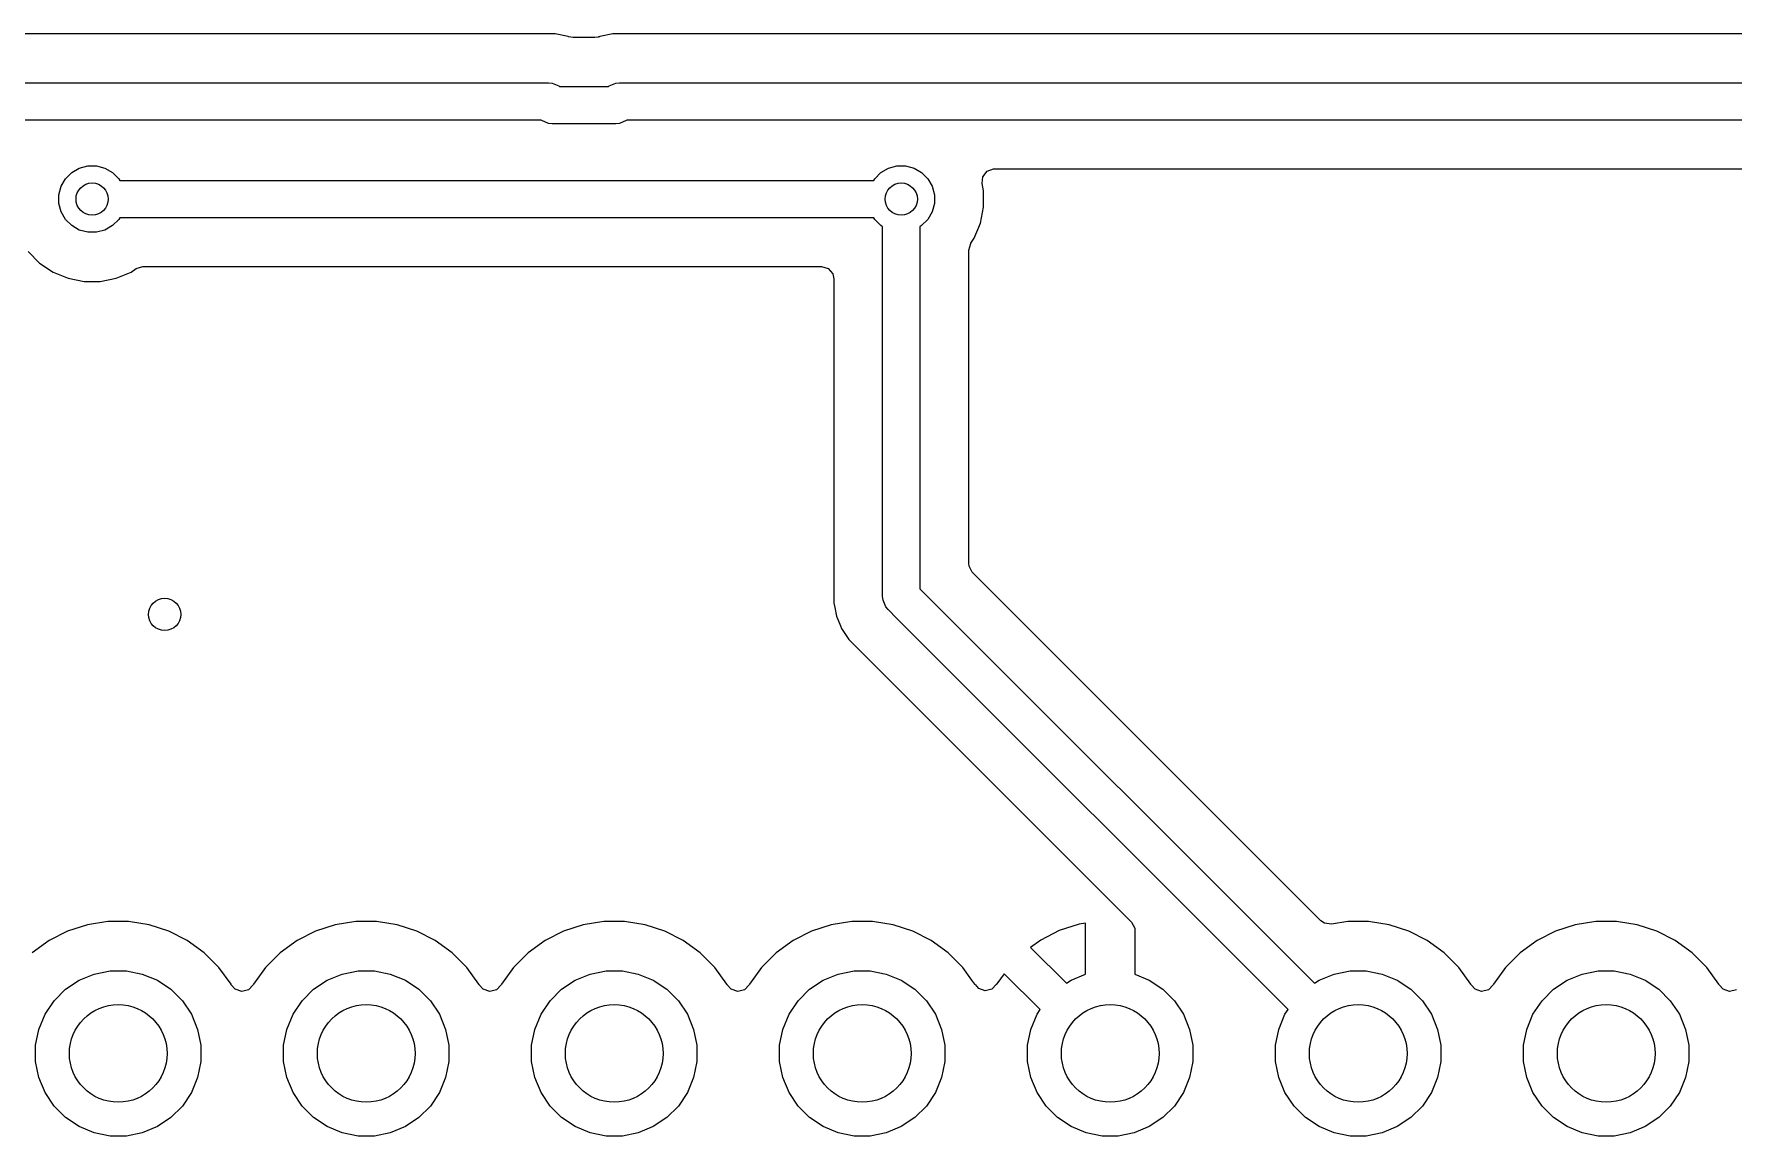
# Model space of a CAD drawing. Extents: x 2.38 to 6.32, y -6.47 to -4.51.
# Drawn here: x 3.607 to 4.292, y -6.451 to -6.006 of the extents above; entities that cross this region are included whole.
import ezdxf

# ---------------------------------------------------------------- set-up
doc = ezdxf.new("R2010")
doc.units = 0
doc.header["$MEASUREMENT"] = 0
doc.layers.add('BLACK', color=7, linetype='CONTINUOUS')

msp = doc.modelspace()

# ---------------------------------------------------------------- linework, layer by layer
at = {"layer": 'BLACK', "linetype": 'CONTINUOUS'}
for p, q in [((3.81711, -6.00626), (3.43422, -6.00626)), ((3.82236, -6.00731), (3.81711, -6.00626)), ((3.81711, -6.00626), (3.81711, -6.00626)), ((3.82248, -6.00735), (3.82236, -6.00731)), ((3.82236, -6.00731), (3.82236, -6.00731)), ((3.82438, -6.00773), (3.82248, -6.00735)), ((3.8331, -6.00773), (3.82438, -6.00773)), ((3.8345, -6.00753), (3.8331, -6.00773)), ((3.83467, -6.00742), (3.8345, -6.00753)), ((3.835, -6.00735), (3.83467, -6.00742)), ((3.83512, -6.00731), (3.835, -6.00735)), ((3.84037, -6.00626), (3.83512, -6.00731)), ((3.83512, -6.00731), (3.83512, -6.00731)), ((4.67, -6.00626), (3.84037, -6.00626)), ((3.84037, -6.00626), (3.84037, -6.00626)), ((3.4369, -6.02596), (3.81443, -6.02596)), ((3.81443, -6.02596), (3.81589, -6.02611)), ((3.81589, -6.02611), (3.81859, -6.02723)), ((3.81859, -6.02723), (3.81885, -6.02744)), ((3.81885, -6.02744), (3.83863, -6.02744)), ((3.83863, -6.02744), (3.83889, -6.02723)), ((3.83889, -6.02723), (3.84159, -6.02611)), ((3.84159, -6.02611), (3.84305, -6.02596)), ((3.84305, -6.02596), (4.66732, -6.02596)), ((3.81148, -6.04096), (3.44, -6.04096)), ((3.81173, -6.04117), (3.81148, -6.04096)), ((3.81444, -6.04229), (3.81173, -6.04117)), ((3.8159, -6.04244), (3.81444, -6.04229)), ((3.84158, -6.04244), (3.8159, -6.04244)), ((3.84304, -6.04229), (3.84158, -6.04244)), ((3.84575, -6.04117), (3.84304, -6.04229)), ((3.846, -6.04096), (3.84575, -6.04117)), ((4.66422, -6.04096), (3.846, -6.04096)), ((3.61971, -6.06462), (3.6222, -6.06212)), ((3.6222, -6.06212), (3.62525, -6.06036)), ((3.62525, -6.06036), (3.62866, -6.05945)), ((3.62866, -6.05945), (3.63218, -6.05945)), ((3.63218, -6.05945), (3.63558, -6.06036)), ((3.63558, -6.06036), (3.63864, -6.06212)), ((3.63864, -6.06212), (3.64113, -6.06462)), ((3.94598, -6.06462), (3.94847, -6.06212)), ((3.94847, -6.06212), (3.95153, -6.06036)), ((3.95153, -6.06036), (3.95493, -6.05945)), ((3.95493, -6.05945), (3.95845, -6.05945)), ((3.95845, -6.05945), (3.96186, -6.06036)), ((3.96186, -6.06036), (3.96491, -6.06212)), ((3.96491, -6.06212), (3.9674, -6.06462)), ((3.98956, -6.06381), (3.99127, -6.06161)), ((3.99127, -6.06161), (3.99391, -6.06068)), ((3.99391, -6.06068), (3.99417, -6.06067)), ((3.99417, -6.06067), (4.654, -6.06067)), ((3.61703, -6.07107), (3.61794, -6.06767)), ((3.61794, -6.06767), (3.61971, -6.06462)), ((3.64113, -6.06462), (3.64154, -6.06533)), ((3.64154, -6.06533), (3.94557, -6.06533)), ((3.94557, -6.06533), (3.94598, -6.06462)), ((3.9674, -6.06462), (3.96917, -6.06767)), ((3.96917, -6.06767), (3.97008, -6.07107)), ((3.98931, -6.0666), (3.98956, -6.06381)), ((3.9899, -6.06956), (3.98931, -6.0666)), ((3.9899, -6.07611), (3.9899, -6.06956)), ((3.61703, -6.0746), (3.61703, -6.07107)), ((3.61794, -6.078), (3.61703, -6.0746)), ((3.97008, -6.0746), (3.96917, -6.078)), ((3.97008, -6.07107), (3.97008, -6.0746)), ((3.98862, -6.08252), (3.9899, -6.07611)), ((3.61971, -6.08105), (3.61794, -6.078)), ((3.6222, -6.08354), (3.61971, -6.08105)), ((3.62525, -6.08531), (3.6222, -6.08354)), ((3.63864, -6.08354), (3.63558, -6.08531)), ((3.64113, -6.08105), (3.63864, -6.08354)), ((3.64154, -6.08033), (3.64113, -6.08105)), ((3.94557, -6.08033), (3.64154, -6.08033)), ((3.94598, -6.08105), (3.94557, -6.08033)), ((3.94847, -6.08354), (3.94598, -6.08105)), ((3.94919, -6.08396), (3.94847, -6.08354)), ((3.96491, -6.08354), (3.96419, -6.08396)), ((3.9674, -6.08105), (3.96491, -6.08354)), ((3.96917, -6.078), (3.9674, -6.08105)), ((3.98612, -6.08856), (3.98862, -6.08252)), ((3.62866, -6.08622), (3.62525, -6.08531)), ((3.63218, -6.08622), (3.62866, -6.08622)), ((3.63558, -6.08531), (3.63218, -6.08622)), ((3.94919, -6.23307), (3.94919, -6.08396)), ((3.96419, -6.08396), (3.96419, -6.22996)), ((3.98469, -6.09071), (3.98473, -6.09064)), ((3.98473, -6.09064), (3.98612, -6.08856)), ((3.60463, -6.094), (3.60925, -6.09863)), ((3.9839, -6.09339), (3.98469, -6.09071)), ((3.9839, -6.21975), (3.9839, -6.09339)), ((3.60925, -6.09863), (3.60925, -6.09863)), ((3.60925, -6.09863), (3.61469, -6.10226)), ((3.61469, -6.10226), (3.62073, -6.10476)), ((3.6401, -6.10476), (3.64615, -6.10226)), ((3.64615, -6.10226), (3.64822, -6.10088)), ((3.64822, -6.10088), (3.65089, -6.10004)), ((3.65089, -6.10004), (3.65097, -6.10004)), ((3.65097, -6.10004), (3.92453, -6.10004)), ((3.92453, -6.10004), (3.92721, -6.10083)), ((3.92721, -6.10083), (3.92904, -6.10294)), ((3.92904, -6.10294), (3.92949, -6.105)), ((3.62073, -6.10476), (3.62715, -6.10604)), ((3.62715, -6.10604), (3.62715, -6.10604)), ((3.62715, -6.10604), (3.63369, -6.10604)), ((3.63369, -6.10604), (3.6401, -6.10476)), ((3.63369, -6.10604), (3.63369, -6.10604)), ((3.92949, -6.105), (3.92949, -6.23575)), ((3.98401, -6.2208), (3.9839, -6.21975)), ((3.98535, -6.22326), (3.98401, -6.2208)), ((4.1259, -6.3638), (3.98535, -6.22326)), ((3.94934, -6.23453), (3.94919, -6.23307)), ((3.95046, -6.23724), (3.94934, -6.23453)), ((3.96419, -6.22996), (3.96554, -6.23131)), ((3.96554, -6.23131), (4.12329, -6.38906)), ((3.92949, -6.23575), (3.92985, -6.23758)), ((3.92985, -6.23758), (3.93053, -6.24101)), ((3.93053, -6.24101), (3.93053, -6.24101)), ((3.93053, -6.24101), (3.93213, -6.24486)), ((3.95139, -6.23837), (3.95046, -6.23724)), ((3.95493, -6.24192), (3.95139, -6.23837)), ((3.93213, -6.24486), (3.93258, -6.24596)), ((3.93258, -6.24596), (3.93556, -6.25041)), ((4.11269, -6.39967), (3.95493, -6.24192)), ((3.93556, -6.25041), (3.9391, -6.25396)), ((3.9391, -6.25396), (4.04949, -6.36434)), ((3.63676, -6.36415), (3.62849, -6.36546)), ((3.64513, -6.36415), (3.63676, -6.36415)), ((3.6534, -6.36546), (3.64513, -6.36415)), ((3.73676, -6.36415), (3.72849, -6.36546)), ((3.74513, -6.36415), (3.73676, -6.36415)), ((3.7534, -6.36546), (3.74513, -6.36415)), ((3.83676, -6.36415), (3.82849, -6.36546)), ((3.84513, -6.36415), (3.83676, -6.36415)), ((3.8534, -6.36546), (3.84513, -6.36415)), ((3.93676, -6.36415), (3.92849, -6.36546)), ((3.94513, -6.36415), (3.93676, -6.36415)), ((3.9534, -6.36546), (3.94513, -6.36415)), ((4.04949, -6.36434), (4.05083, -6.3668)), ((4.12741, -6.36484), (4.1259, -6.3638)), ((4.13676, -6.36415), (4.13018, -6.3652)), ((4.14513, -6.36415), (4.13676, -6.36415)), ((4.1534, -6.36546), (4.14513, -6.36415)), ((4.23676, -6.36415), (4.22849, -6.36546)), ((4.24513, -6.36415), (4.23676, -6.36415)), ((4.2534, -6.36546), (4.24513, -6.36415)), ((3.62053, -6.36805), (3.61308, -6.37185)), ((3.62849, -6.36546), (3.62053, -6.36805)), ((3.62053, -6.36805), (3.62053, -6.36805)), ((3.62849, -6.36546), (3.62849, -6.36546)), ((3.62849, -6.36546), (3.62849, -6.36546)), ((3.66135, -6.36805), (3.6534, -6.36546)), ((3.66881, -6.37185), (3.66135, -6.36805)), ((3.72053, -6.36805), (3.71308, -6.37185)), ((3.72849, -6.36546), (3.72053, -6.36805)), ((3.72053, -6.36805), (3.72053, -6.36805)), ((3.72849, -6.36546), (3.72849, -6.36546)), ((3.72849, -6.36546), (3.72849, -6.36546)), ((3.76135, -6.36805), (3.7534, -6.36546)), ((3.76881, -6.37185), (3.76135, -6.36805)), ((3.82053, -6.36805), (3.81308, -6.37185)), ((3.82849, -6.36546), (3.82053, -6.36805)), ((3.82053, -6.36805), (3.82053, -6.36805)), ((3.82849, -6.36546), (3.82849, -6.36546)), ((3.82849, -6.36546), (3.82849, -6.36546)), ((3.86135, -6.36805), (3.8534, -6.36546)), ((3.86881, -6.37185), (3.86135, -6.36805)), ((3.92053, -6.36805), (3.91308, -6.37185)), ((3.92849, -6.36546), (3.92053, -6.36805)), ((3.92053, -6.36805), (3.92053, -6.36805)), ((3.92849, -6.36546), (3.92849, -6.36546)), ((3.92849, -6.36546), (3.92849, -6.36546)), ((3.96135, -6.36805), (3.9534, -6.36546)), ((3.96881, -6.37185), (3.96135, -6.36805)), ((4.02042, -6.36778), (4.01292, -6.3716)), ((4.02842, -6.36517), (4.02042, -6.36778)), ((4.02042, -6.36778), (4.02042, -6.36778)), ((4.03094, -6.36478), (4.02842, -6.36517)), ((4.03094, -6.38542), (4.03094, -6.36478)), ((4.05083, -6.3668), (4.05094, -6.36785)), ((4.05094, -6.36785), (4.05094, -6.38542)), ((4.13018, -6.3652), (4.12741, -6.36484)), ((4.16135, -6.36805), (4.1534, -6.36546)), ((4.16881, -6.37185), (4.16135, -6.36805)), ((4.22053, -6.36805), (4.21308, -6.37185)), ((4.22849, -6.36546), (4.22053, -6.36805)), ((4.22053, -6.36805), (4.22053, -6.36805)), ((4.22849, -6.36546), (4.22849, -6.36546)), ((4.22849, -6.36546), (4.22849, -6.36546)), ((4.26135, -6.36805), (4.2534, -6.36546)), ((4.26881, -6.37185), (4.26135, -6.36805)), ((3.61308, -6.37185), (3.60631, -6.37677)), ((3.67558, -6.37677), (3.66881, -6.37185)), ((3.6815, -6.38269), (3.67558, -6.37677)), ((3.67558, -6.37677), (3.67558, -6.37677)), ((3.67558, -6.37677), (3.67558, -6.37677)), ((3.70631, -6.37677), (3.70039, -6.38269)), ((3.71308, -6.37185), (3.70631, -6.37677)), ((3.70631, -6.37677), (3.70631, -6.37677)), ((3.77558, -6.37677), (3.76881, -6.37185)), ((3.7815, -6.38269), (3.77558, -6.37677)), ((3.77558, -6.37677), (3.77558, -6.37677)), ((3.77558, -6.37677), (3.77558, -6.37677)), ((3.80631, -6.37677), (3.80039, -6.38269)), ((3.81308, -6.37185), (3.80631, -6.37677)), ((3.80631, -6.37677), (3.80631, -6.37677)), ((3.87558, -6.37677), (3.86881, -6.37185)), ((3.8815, -6.38269), (3.87558, -6.37677)), ((3.87558, -6.37677), (3.87558, -6.37677)), ((3.87558, -6.37677), (3.87558, -6.37677)), ((3.90631, -6.37677), (3.90039, -6.38269)), ((3.91308, -6.37185), (3.90631, -6.37677)), ((3.90631, -6.37677), (3.90631, -6.37677)), ((3.97558, -6.37677), (3.96881, -6.37185)), ((3.9815, -6.38269), (3.97558, -6.37677)), ((3.97558, -6.37677), (3.97558, -6.37677)), ((3.97558, -6.37677), (3.97558, -6.37677)), ((4.01292, -6.3716), (4.00881, -6.37458)), ((4.00881, -6.37458), (4.02329, -6.38906)), ((4.17558, -6.37677), (4.16881, -6.37185)), ((4.1815, -6.38269), (4.17558, -6.37677)), ((4.17558, -6.37677), (4.17558, -6.37677)), ((4.17558, -6.37677), (4.17558, -6.37677)), ((4.20631, -6.37677), (4.20039, -6.38269)), ((4.21308, -6.37185), (4.20631, -6.37677)), ((4.20631, -6.37677), (4.20631, -6.37677)), ((4.27558, -6.37677), (4.26881, -6.37185)), ((4.2815, -6.38269), (4.27558, -6.37677)), ((4.27558, -6.37677), (4.27558, -6.37677)), ((4.27558, -6.37677), (4.27558, -6.37677)), ((3.63123, -6.3853), (3.63766, -6.38402)), ((3.63766, -6.38402), (3.64423, -6.38402)), ((3.64423, -6.38402), (3.65066, -6.3853)), ((3.68642, -6.38946), (3.6815, -6.38269)), ((3.6815, -6.38269), (3.6815, -6.38269)), ((3.6815, -6.38269), (3.6815, -6.38269)), ((3.70039, -6.38269), (3.69547, -6.38946)), ((3.70039, -6.38269), (3.70039, -6.38269)), ((3.73123, -6.3853), (3.73766, -6.38402)), ((3.73766, -6.38402), (3.74423, -6.38402)), ((3.74423, -6.38402), (3.75066, -6.3853)), ((3.78642, -6.38946), (3.7815, -6.38269)), ((3.7815, -6.38269), (3.7815, -6.38269)), ((3.7815, -6.38269), (3.7815, -6.38269)), ((3.80039, -6.38269), (3.79547, -6.38946)), ((3.80039, -6.38269), (3.80039, -6.38269)), ((3.83123, -6.3853), (3.83766, -6.38402)), ((3.83766, -6.38402), (3.84422, -6.38402)), ((3.84422, -6.38402), (3.85066, -6.3853)), ((3.88642, -6.38946), (3.8815, -6.38269)), ((3.8815, -6.38269), (3.8815, -6.38269)), ((3.8815, -6.38269), (3.8815, -6.38269)), ((3.90039, -6.38269), (3.89547, -6.38946)), ((3.90039, -6.38269), (3.90039, -6.38269)), ((3.93123, -6.3853), (3.93766, -6.38402)), ((3.93766, -6.38402), (3.94422, -6.38402)), ((3.94422, -6.38402), (3.95066, -6.3853)), ((3.98519, -6.38776), (3.9815, -6.38269)), ((3.9815, -6.38269), (3.9815, -6.38269)), ((3.9815, -6.38269), (3.9815, -6.38269)), ((3.99821, -6.38519), (3.99522, -6.3893)), ((4.01269, -6.39967), (3.99821, -6.38519)), ((4.13123, -6.3853), (4.13766, -6.38402)), ((4.13766, -6.38402), (4.14422, -6.38402)), ((4.14422, -6.38402), (4.15066, -6.3853)), ((4.18642, -6.38946), (4.1815, -6.38269)), ((4.1815, -6.38269), (4.1815, -6.38269)), ((4.1815, -6.38269), (4.1815, -6.38269)), ((4.20039, -6.38269), (4.19547, -6.38946)), ((4.20039, -6.38269), (4.20039, -6.38269)), ((4.23123, -6.3853), (4.23766, -6.38402)), ((4.23766, -6.38402), (4.24423, -6.38402)), ((4.24423, -6.38402), (4.25066, -6.3853)), ((4.28642, -6.38946), (4.2815, -6.38269)), ((4.2815, -6.38269), (4.2815, -6.38269)), ((4.2815, -6.38269), (4.2815, -6.38269)), ((3.61508, -6.39609), (3.61972, -6.39145)), ((3.61972, -6.39145), (3.62517, -6.38781)), ((3.62517, -6.38781), (3.63123, -6.3853)), ((3.65066, -6.3853), (3.65672, -6.38781)), ((3.65672, -6.38781), (3.66217, -6.39145)), ((3.66217, -6.39145), (3.66681, -6.39609)), ((3.68643, -6.38947), (3.68642, -6.38946)), ((3.68653, -6.38966), (3.68643, -6.38947)), ((3.68809, -6.39147), (3.68653, -6.38966)), ((3.69073, -6.39237), (3.68809, -6.39147)), ((3.69345, -6.3917), (3.69073, -6.39237)), ((3.69536, -6.38966), (3.69345, -6.3917)), ((3.69547, -6.38946), (3.69536, -6.38966)), ((3.71508, -6.39609), (3.71972, -6.39145)), ((3.71972, -6.39145), (3.72517, -6.38781)), ((3.72517, -6.38781), (3.73123, -6.3853)), ((3.75066, -6.3853), (3.75672, -6.38781)), ((3.75672, -6.38781), (3.76217, -6.39145)), ((3.76217, -6.39145), (3.76681, -6.39609)), ((3.78643, -6.38947), (3.78642, -6.38946)), ((3.78652, -6.38966), (3.78643, -6.38947)), ((3.78809, -6.39147), (3.78652, -6.38966)), ((3.79073, -6.39237), (3.78809, -6.39147)), ((3.79345, -6.3917), (3.79073, -6.39237)), ((3.79536, -6.38966), (3.79345, -6.3917)), ((3.79547, -6.38946), (3.79536, -6.38966)), ((3.81508, -6.39609), (3.81972, -6.39145)), ((3.81972, -6.39145), (3.82517, -6.38781)), ((3.82517, -6.38781), (3.83123, -6.3853)), ((3.85066, -6.3853), (3.85672, -6.38781)), ((3.85672, -6.38781), (3.86217, -6.39145)), ((3.86217, -6.39145), (3.86681, -6.39609)), ((3.88643, -6.38947), (3.88642, -6.38946)), ((3.88652, -6.38966), (3.88643, -6.38947)), ((3.88809, -6.39147), (3.88652, -6.38966)), ((3.89073, -6.39237), (3.88809, -6.39147)), ((3.89345, -6.3917), (3.89073, -6.39237)), ((3.89536, -6.38966), (3.89345, -6.3917)), ((3.89547, -6.38946), (3.89536, -6.38966)), ((3.91508, -6.39609), (3.91972, -6.39145)), ((3.91972, -6.39145), (3.92517, -6.38781)), ((3.92517, -6.38781), (3.93123, -6.3853)), ((3.95066, -6.3853), (3.95672, -6.38781)), ((3.95672, -6.38781), (3.96217, -6.39145)), ((3.96217, -6.39145), (3.96681, -6.39609)), ((3.98642, -6.38946), (3.98519, -6.38776)), ((3.98652, -6.38962), (3.98642, -6.38946)), ((3.98658, -6.38959), (3.98652, -6.38962)), ((3.98792, -6.39114), (3.98658, -6.38959)), ((3.99057, -6.39204), (3.98792, -6.39114)), ((3.99328, -6.39137), (3.99057, -6.39204)), ((3.99509, -6.38945), (3.99328, -6.39137)), ((3.99512, -6.38947), (3.99509, -6.38945)), ((3.99519, -6.38935), (3.99512, -6.38947)), ((3.9952, -6.38934), (3.99519, -6.38935)), ((3.99522, -6.3893), (3.9952, -6.38934)), ((4.02329, -6.38906), (4.02517, -6.38781)), ((4.02517, -6.38781), (4.03094, -6.38542)), ((4.05094, -6.38542), (4.05672, -6.38781)), ((4.05672, -6.38781), (4.06217, -6.39145)), ((4.06217, -6.39145), (4.06681, -6.39609)), ((4.12329, -6.38906), (4.12517, -6.38781)), ((4.12517, -6.38781), (4.13123, -6.3853)), ((4.15066, -6.3853), (4.15672, -6.38781)), ((4.15672, -6.38781), (4.16217, -6.39145)), ((4.16217, -6.39145), (4.16681, -6.39609)), ((4.18643, -6.38947), (4.18642, -6.38946)), ((4.18652, -6.38966), (4.18643, -6.38947)), ((4.18809, -6.39147), (4.18652, -6.38966)), ((4.19073, -6.39237), (4.18809, -6.39147)), ((4.19345, -6.3917), (4.19073, -6.39237)), ((4.19536, -6.38966), (4.19345, -6.3917)), ((4.19547, -6.38946), (4.19536, -6.38966)), ((4.21508, -6.39609), (4.21972, -6.39145)), ((4.21972, -6.39145), (4.22517, -6.38781)), ((4.22517, -6.38781), (4.23123, -6.3853)), ((4.25066, -6.3853), (4.25672, -6.38781)), ((4.25672, -6.38781), (4.26217, -6.39145)), ((4.26217, -6.39145), (4.26681, -6.39609)), ((4.28643, -6.38947), (4.28642, -6.38946)), ((4.28653, -6.38966), (4.28643, -6.38947)), ((4.28809, -6.39147), (4.28653, -6.38966)), ((4.29073, -6.39237), (4.28809, -6.39147)), ((4.29345, -6.3917), (4.29073, -6.39237)), ((3.61143, -6.40155), (3.61508, -6.39609)), ((3.66681, -6.39609), (3.67046, -6.40155)), ((3.71143, -6.40155), (3.71508, -6.39609)), ((3.76681, -6.39609), (3.77046, -6.40155)), ((3.81143, -6.40155), (3.81508, -6.39609)), ((3.86681, -6.39609), (3.87046, -6.40155)), ((3.91143, -6.40155), (3.91508, -6.39609)), ((3.96681, -6.39609), (3.97046, -6.40155)), ((4.06681, -6.39609), (4.07046, -6.40155)), ((4.16681, -6.39609), (4.17046, -6.40155)), ((4.21143, -6.40155), (4.21508, -6.39609)), ((4.26681, -6.39609), (4.27046, -6.40155)), ((3.60892, -6.40761), (3.61143, -6.40155)), ((3.67046, -6.40155), (3.67297, -6.40761)), ((3.70892, -6.40761), (3.71143, -6.40155)), ((3.77046, -6.40155), (3.77297, -6.40761)), ((3.80892, -6.40761), (3.81143, -6.40155)), ((3.87046, -6.40155), (3.87297, -6.40761)), ((3.90892, -6.40761), (3.91143, -6.40155)), ((3.97046, -6.40155), (3.97297, -6.40761)), ((4.00892, -6.40761), (4.01143, -6.40155)), ((4.01143, -6.40155), (4.01269, -6.39967)), ((4.07046, -6.40155), (4.07297, -6.40761)), ((4.10892, -6.40761), (4.11143, -6.40155)), ((4.11143, -6.40155), (4.11269, -6.39967)), ((4.17046, -6.40155), (4.17297, -6.40761)), ((4.20892, -6.40761), (4.21143, -6.40155)), ((4.27046, -6.40155), (4.27297, -6.40761)), ((3.60764, -6.41404), (3.60892, -6.40761)), ((3.67297, -6.40761), (3.67425, -6.41404)), ((3.70764, -6.41404), (3.70892, -6.40761)), ((3.77297, -6.40761), (3.77425, -6.41404)), ((3.80764, -6.41404), (3.80892, -6.40761)), ((3.87297, -6.40761), (3.87425, -6.41404)), ((3.90764, -6.41404), (3.90892, -6.40761)), ((3.97297, -6.40761), (3.97425, -6.41404)), ((4.00764, -6.41404), (4.00892, -6.40761)), ((4.07297, -6.40761), (4.07425, -6.41404)), ((4.10764, -6.41404), (4.10892, -6.40761)), ((4.17297, -6.40761), (4.17425, -6.41404)), ((4.20764, -6.41404), (4.20892, -6.40761)), ((4.27297, -6.40761), (4.27425, -6.41404)), ((3.60764, -6.4206), (3.60764, -6.41404)), ((3.67425, -6.41404), (3.67425, -6.4206)), ((3.70764, -6.4206), (3.70764, -6.41404)), ((3.77425, -6.41404), (3.77425, -6.4206)), ((3.80764, -6.4206), (3.80764, -6.41404)), ((3.87425, -6.41404), (3.87425, -6.4206)), ((3.90764, -6.4206), (3.90764, -6.41404)), ((3.97425, -6.41404), (3.97425, -6.4206)), ((4.00764, -6.4206), (4.00764, -6.41404)), ((4.07425, -6.41404), (4.07425, -6.4206)), ((4.10764, -6.4206), (4.10764, -6.41404)), ((4.17425, -6.41404), (4.17425, -6.4206)), ((4.20764, -6.4206), (4.20764, -6.41404)), ((4.27425, -6.41404), (4.27425, -6.4206)), ((3.60892, -6.42704), (3.60764, -6.4206)), ((3.67425, -6.4206), (3.67297, -6.42704)), ((3.70892, -6.42704), (3.70764, -6.4206)), ((3.77425, -6.4206), (3.77297, -6.42704)), ((3.80892, -6.42704), (3.80764, -6.4206)), ((3.87425, -6.4206), (3.87297, -6.42704)), ((3.90892, -6.42704), (3.90764, -6.4206)), ((3.97425, -6.4206), (3.97297, -6.42704)), ((4.00892, -6.42704), (4.00764, -6.4206)), ((4.07425, -6.4206), (4.07297, -6.42704)), ((4.10892, -6.42704), (4.10764, -6.4206)), ((4.17425, -6.4206), (4.17297, -6.42704)), ((4.20892, -6.42704), (4.20764, -6.4206)), ((4.27425, -6.4206), (4.27297, -6.42704)), ((3.61143, -6.4331), (3.60892, -6.42704)), ((3.61508, -6.43855), (3.61143, -6.4331)), ((3.67046, -6.4331), (3.66681, -6.43855)), ((3.67297, -6.42704), (3.67046, -6.4331)), ((3.71143, -6.4331), (3.70892, -6.42704)), ((3.71508, -6.43855), (3.71143, -6.4331)), ((3.77046, -6.4331), (3.76681, -6.43855)), ((3.77297, -6.42704), (3.77046, -6.4331)), ((3.81143, -6.4331), (3.80892, -6.42704)), ((3.81508, -6.43855), (3.81143, -6.4331)), ((3.87046, -6.4331), (3.86681, -6.43855)), ((3.87297, -6.42704), (3.87046, -6.4331)), ((3.91143, -6.4331), (3.90892, -6.42704)), ((3.91508, -6.43855), (3.91143, -6.4331)), ((3.97046, -6.4331), (3.96681, -6.43855)), ((3.97297, -6.42704), (3.97046, -6.4331)), ((4.01143, -6.4331), (4.00892, -6.42704)), ((4.01508, -6.43855), (4.01143, -6.4331)), ((4.07046, -6.4331), (4.06681, -6.43855)), ((4.07297, -6.42704), (4.07046, -6.4331)), ((4.11143, -6.4331), (4.10892, -6.42704)), ((4.11508, -6.43855), (4.11143, -6.4331)), ((4.17046, -6.4331), (4.16681, -6.43855)), ((4.17297, -6.42704), (4.17046, -6.4331)), ((4.21143, -6.4331), (4.20892, -6.42704)), ((4.21508, -6.43855), (4.21143, -6.4331)), ((4.27046, -6.4331), (4.26681, -6.43855)), ((4.27297, -6.42704), (4.27046, -6.4331)), ((3.61972, -6.44319), (3.61508, -6.43855)), ((3.66681, -6.43855), (3.66217, -6.44319)), ((3.71972, -6.44319), (3.71508, -6.43855)), ((3.76681, -6.43855), (3.76217, -6.44319)), ((3.81972, -6.44319), (3.81508, -6.43855)), ((3.86681, -6.43855), (3.86217, -6.44319)), ((3.91972, -6.44319), (3.91508, -6.43855)), ((3.96681, -6.43855), (3.96217, -6.44319)), ((4.01972, -6.44319), (4.01508, -6.43855)), ((4.06681, -6.43855), (4.06217, -6.44319)), ((4.11972, -6.44319), (4.11508, -6.43855)), ((4.16681, -6.43855), (4.16217, -6.44319)), ((4.21972, -6.44319), (4.21508, -6.43855)), ((4.26681, -6.43855), (4.26217, -6.44319)), ((3.62517, -6.44684), (3.61972, -6.44319)), ((3.63123, -6.44935), (3.62517, -6.44684)), ((3.65672, -6.44684), (3.65066, -6.44935)), ((3.66217, -6.44319), (3.65672, -6.44684)), ((3.72517, -6.44684), (3.71972, -6.44319)), ((3.73123, -6.44935), (3.72517, -6.44684)), ((3.75672, -6.44684), (3.75066, -6.44935)), ((3.76217, -6.44319), (3.75672, -6.44684)), ((3.82517, -6.44684), (3.81972, -6.44319)), ((3.83123, -6.44935), (3.82517, -6.44684)), ((3.85672, -6.44684), (3.85066, -6.44935)), ((3.86217, -6.44319), (3.85672, -6.44684)), ((3.92517, -6.44684), (3.91972, -6.44319)), ((3.93123, -6.44935), (3.92517, -6.44684)), ((3.95672, -6.44684), (3.95066, -6.44935)), ((3.96217, -6.44319), (3.95672, -6.44684)), ((4.02517, -6.44684), (4.01972, -6.44319)), ((4.03123, -6.44935), (4.02517, -6.44684)), ((4.05672, -6.44684), (4.05066, -6.44935)), ((4.06217, -6.44319), (4.05672, -6.44684)), ((4.12517, -6.44684), (4.11972, -6.44319)), ((4.13123, -6.44935), (4.12517, -6.44684)), ((4.15672, -6.44684), (4.15066, -6.44935)), ((4.16217, -6.44319), (4.15672, -6.44684)), ((4.22517, -6.44684), (4.21972, -6.44319)), ((4.23123, -6.44935), (4.22517, -6.44684)), ((4.25672, -6.44684), (4.25066, -6.44935)), ((4.26217, -6.44319), (4.25672, -6.44684)), ((3.63766, -6.45063), (3.63123, -6.44935)), ((3.64423, -6.45063), (3.63766, -6.45063)), ((3.65066, -6.44935), (3.64423, -6.45063)), ((3.73766, -6.45063), (3.73123, -6.44935)), ((3.74423, -6.45063), (3.73766, -6.45063)), ((3.75066, -6.44935), (3.74423, -6.45063)), ((3.83766, -6.45063), (3.83123, -6.44935)), ((3.84422, -6.45063), (3.83766, -6.45063)), ((3.85066, -6.44935), (3.84422, -6.45063)), ((3.93766, -6.45063), (3.93123, -6.44935)), ((3.94422, -6.45063), (3.93766, -6.45063)), ((3.95066, -6.44935), (3.94422, -6.45063)), ((4.03766, -6.45063), (4.03123, -6.44935)), ((4.04422, -6.45063), (4.03766, -6.45063)), ((4.05066, -6.44935), (4.04422, -6.45063)), ((4.13766, -6.45063), (4.13123, -6.44935)), ((4.14422, -6.45063), (4.13766, -6.45063)), ((4.15066, -6.44935), (4.14422, -6.45063)), ((4.23766, -6.45063), (4.23123, -6.44935)), ((4.24423, -6.45063), (4.23766, -6.45063)), ((4.25066, -6.44935), (4.24423, -6.45063))]:
    msp.add_line(p, q, dxfattribs=at)
at = {"layer": 'BLACK'}
for centre, radius in [((3.63042, -6.07283), 0.0065), ((3.95669, -6.07283), 0.0065), ((3.65967, -6.2403), 0.0065), ((3.64094, -6.41732), 0.01969), ((3.74094, -6.41732), 0.01969), ((3.84094, -6.41732), 0.01969), ((3.94094, -6.41732), 0.01969), ((4.04094, -6.41732), 0.01969), ((4.14094, -6.41732), 0.01969), ((4.24094, -6.41732), 0.01969)]:
    msp.add_circle(centre, radius, dxfattribs=at)

doc.saveas('drawing.dxf')
